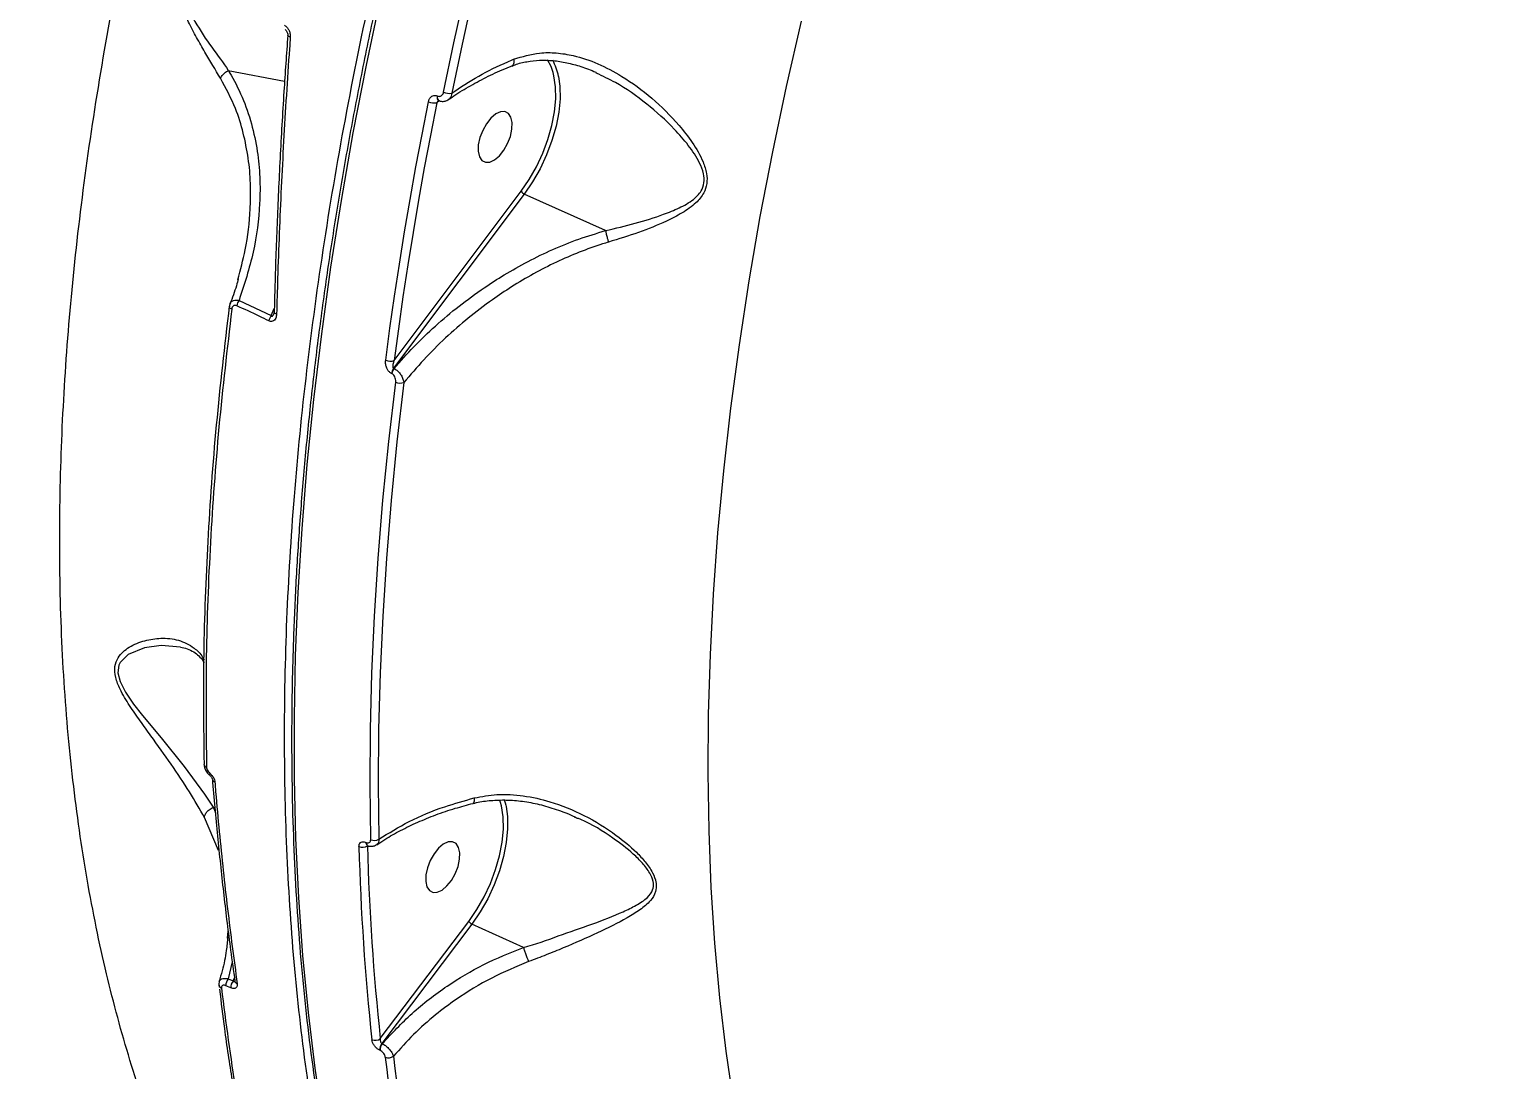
# Model space of a CAD drawing. Header units: millimetres. Extents: x -10374 to 11119, y -8221 to 9433.
# Drawn here: x -2638.8 to -2395.5, y -5118.6 to -4947.2 of the extents above; entities that cross this region are included whole.
import ezdxf

# ---------------------------------------------------------------- set-up
doc = ezdxf.new("R2010")
doc.units = ezdxf.units.MM
for name, color, linetype in [('DIKOM_ОБЪЕКТ', 7, 'Continuous'), ('DIKOM_РАЗМЕР_ЗОНА', 7, 'Continuous'), ('DIKOM_РАЗМЕР_ОБЪЕКТА', 7, 'Continuous')]:
    doc.layers.add(name, color=color, linetype=linetype)
doc.styles.add('style1', font='arial.ttf', dxfattribs={"width": 0.8})
doc.dimstyles.new('1-50', dxfattribs={"dimtxt": 300, "dimasz": 200, "dimexe": 100, "dimexo": 0, "dimgap": 100, "dimtad": 0, "dimdec": 0, "dimtxsty": 'style1', "dimcen": 0, "dimclrd": 7, "dimclre": 7, "dimadec": 1, "dimazin": 2, "dimtfac": 1, "dimtdec": 0, "dimtmove": 1, "dimatfit": 3, "dimfxl": 0, "dimlwd": 25, "dimlwe": 18, "dimarcsym": 0})

# ---------------------------------------------------------------- blocks, each defined once
blk = doc.blocks.new('*D16')
at = {"layer": 'Defpoints', "color": 0, "transparency": 16777216}
for p in [(-9045.1, 5161.67), (3694.49, 5161.67), (1813.16, -6719.94)]:
    blk.add_point(p, dxfattribs=at)
at = {"layer": 'DIKOM_РАЗМЕР_ОБЪЕКТА', "color": 7, "lineweight": 18, "transparency": 16777216}
for p, q in [((3694.49, 5161.67), (-9145.1, 5161.67)), ((1813.16, -6719.94), (-9145.1, -6719.94))]:
    blk.add_line(p, q, dxfattribs=at)
at = {"layer": 'DIKOM_РАЗМЕР_ОБЪЕКТА', "color": 7, "lineweight": 25, "transparency": 16777216}
for p, q in [((-9045.1, 4961.67), (-9045.1, -0.45)), ((-9045.1, -6519.94), (-9045.1, -1080.23))]:
    blk.add_line(p, q, dxfattribs=at)
at = {"layer": 'DIKOM_РАЗМЕР_ОБЪЕКТА', "color": 7, "transparency": 16777216}
for points in [[(-9078.43, 4961.67), (-9011.76, 4961.67), (-9045.1, 5161.67)], [(-9078.43, -6519.94), (-9011.76, -6519.94), (-9045.1, -6719.94)]]:
    blk.add_solid(points, dxfattribs=at)
at = {"layer": 'DIKOM_РАЗМЕР_ОБЪЕКТА', "color": 0, "transparency": 16777216, "insert": (-9045.1, -540.34), "char_height": 300, "attachment_point": 5, "rotation": 90, "style": 'style1'}
blk.add_mtext('11900', dxfattribs=at)
blk = doc.blocks.new('*D13')
at = {"layer": 'Defpoints', "color": 0, "transparency": 16777216}
for p in [(-10176.97, 7112.81), (3082.33, 7112.81), (2015.48, -8221.4)]:
    blk.add_point(p, dxfattribs=at)
at = {"layer": 'DIKOM_РАЗМЕР_ЗОНА', "color": 7, "lineweight": 18, "transparency": 16777216}
for p, q in [((3082.33, 7112.81), (-10276.97, 7112.81)), ((2015.48, -8221.4), (-10276.97, -8221.4))]:
    blk.add_line(p, q, dxfattribs=at)
at = {"layer": 'DIKOM_РАЗМЕР_ЗОНА', "color": 7, "lineweight": 25, "transparency": 16777216}
for p, q in [((-10176.97, 6912.81), (-10176.97, -14.41)), ((-10176.97, -8021.4), (-10176.97, -1094.19))]:
    blk.add_line(p, q, dxfattribs=at)
at = {"layer": 'DIKOM_РАЗМЕР_ЗОНА', "color": 7, "transparency": 16777216}
for points in [[(-10210.3, 6912.81), (-10143.64, 6912.81), (-10176.97, 7112.81)], [(-10210.3, -8021.4), (-10143.64, -8021.4), (-10176.97, -8221.4)]]:
    blk.add_solid(points, dxfattribs=at)
at = {"layer": 'DIKOM_РАЗМЕР_ЗОНА', "color": 0, "transparency": 16777216, "insert": (-10176.97, -554.3), "char_height": 300, "attachment_point": 5, "rotation": 90, "style": 'style1'}
blk.add_mtext('15300', dxfattribs=at)

msp = doc.modelspace()

# ---------------------------------------------------------------- linework, layer by layer
at = {"layer": 'DIKOM_ОБЪЕКТ', "color": 7, "linetype": 'Continuous', "lineweight": 15}
for p, q in [((-2606.01, -4953.92), (-2596.73, -4955.66)), ((-2571.24, -4958.91), (-2571.66, -4959.25)), ((-2571.57, -4958.12), (-2571.54, -4958.13)), ((-2571.38, -4958.85), (-2571.35, -4958.87)), ((-2578.69, -5001.73), (-2557.75, -4973.82)), ((-2557.23, -4974.28), (-2578.78, -5003.01)), ((-2543.84, -4980.31), (-2557.23, -4974.28)), ((-2604.25, -4991.83), (-2598.94, -4994.32)), ((-2598.94, -4994.32), (-2598.43, -4993.13)), ((-2598.46, -4993.76), (-2598.45, -4993.75)), ((-2578.78, -5003.01), (-2578.7, -5003.04)), ((-2579.05, -5003.88), (-2579.13, -5003.85)), ((-2608.51, -5075.35), (-2608.22, -5075.4)), ((-2608.51, -5075.35), (-2608.15, -5076.21)), ((-2561.13, -5074.58), (-2561.25, -5074.17)), ((-2607.61, -5082.49), (-2609.94, -5077.06)), ((-2548.47, -5077.18), (-2548.95, -5076.99)), ((-2583.35, -5081.14), (-2583.31, -5081.16)), ((-2583.14, -5081.58), (-2583.1, -5081.6)), ((-2580.96, -5113.47), (-2566.4, -5094.16)), ((-2565.87, -5094.61), (-2580.7, -5114.29)), ((-2557.37, -5098.44), (-2565.87, -5094.61)), ((-2606.17, -5096.91), (-2606.02, -5095.8)), ((-2605.37, -5100.83), (-2606.06, -5103.62)), ((-2607.56, -5104.7), (-2607.56, -5104.68)), ((-2607.54, -5104.68), (-2607.5, -5104.99)), ((-2605.61, -5105.12), (-2606.43, -5104.76)), ((-2606.06, -5103.62), (-2605.23, -5103.98)), ((-2605.23, -5103.98), (-2605, -5103.45)), ((-2604.94, -5104.04), (-2604.94, -5104.02)), ((-2580.7, -5114.29), (-2580.64, -5114.31)), ((-2581, -5115.42), (-2581.06, -5115.39))]:
    msp.add_line(p, q, dxfattribs=at)
at = {"layer": 'DIKOM_ОБЪЕКТ', "color": 7, "linetype": 'Continuous', "lineweight": 15, "flags": 128}
for points in [[(-2570.53, -4957.47), (-2568.83, -4949.38), (-2567.02, -4941.26), (-2565.1, -4933.12), (-2563.07, -4924.96), (-2560.94, -4916.78), (-2558.71, -4908.59), (-2556.37, -4900.38), (-2553.92, -4892.17)], [(-2552.63, -4892.51), (-2555.07, -4900.7), (-2557.4, -4908.89), (-2559.63, -4917.06), (-2561.76, -4925.22), (-2563.78, -4933.37), (-2565.7, -4941.49), (-2567.5, -4949.59), (-2569.2, -4957.67)], [(-2580.94, -4941.8), (-2583.31, -4953.04), (-2585.48, -4964.22), (-2587.42, -4975.33), (-2589.16, -4986.36), (-2590.67, -4997.3), (-2591.97, -5008.14), (-2593.05, -5018.87), (-2593.92, -5029.49), (-2594.56, -5039.98), (-2594.98, -5050.34), (-2595.18, -5060.55), (-2595.16, -5070.61), (-2594.92, -5080.51), (-2594.46, -5090.24), (-2593.77, -5099.8), (-2592.87, -5109.17), (-2591.75, -5118.35), (-2590.41, -5127.32)], [(-2511.63, -4945.78), (-2514.1, -4956.57), (-2516.35, -4967.32), (-2518.4, -4978), (-2520.23, -4988.61), (-2521.84, -4999.13), (-2523.23, -5009.56), (-2524.41, -5019.9), (-2525.37, -5030.12), (-2526.11, -5040.22), (-2526.62, -5050.19), (-2526.92, -5060.02), (-2526.99, -5069.7), (-2526.84, -5079.22), (-2526.47, -5088.58), (-2525.87, -5097.76), (-2525.06, -5106.76), (-2524.02, -5115.56), (-2522.77, -5124.17)], [(-2595.8, -4948.41), (-2595.93, -4948.37), (-2596.04, -4948.33), (-2596.13, -4948.28), (-2596.19, -4948.23), (-2596.22, -4948.18), (-2596.22, -4948.14)], [(-2557.75, -4973.82), (-2556.43, -4971.89), (-2555.23, -4969.79), (-2554.19, -4967.57), (-2553.34, -4965.29), (-2552.69, -4963.01), (-2552.26, -4960.76), (-2552.05, -4958.62), (-2552.08, -4956.61), (-2552.35, -4954.81), (-2552.48, -4954.25)], [(-2552.48, -4954.25), (-2552.83, -4953.24), (-2553.41, -4952.14)], [(-2551.6, -4954.9), (-2551.38, -4956.53), (-2551.35, -4958.59), (-2551.56, -4960.81), (-2552.01, -4963.12), (-2552.68, -4965.48), (-2553.56, -4967.83), (-2554.63, -4970.11), (-2555.86, -4972.28), (-2557.23, -4974.28)], [(-2580.08, -5001.66), (-2579.38, -4996.4), (-2578.62, -4991.13), (-2577.81, -4985.83), (-2576.96, -4980.51), (-2576.05, -4975.18), (-2575.09, -4969.82), (-2574.09, -4964.45), (-2573.03, -4959.07)], [(-2571.66, -4959.25), (-2572.71, -4964.62), (-2573.71, -4969.97), (-2574.67, -4975.31), (-2575.57, -4980.64), (-2576.43, -4985.94), (-2577.23, -4991.22), (-2577.99, -4996.49), (-2578.69, -5001.73)], [(-2562.73, -4961.77), (-2563.47, -4962.69), (-2564.09, -4963.79), (-2564.55, -4964.98), (-2564.81, -4966.16), (-2564.83, -4967.24), (-2564.64, -4968.13), (-2564.23, -4968.75), (-2563.64, -4969.06), (-2562.93, -4969.04), (-2562.14, -4968.67), (-2561.34, -4968), (-2560.6, -4967.07), (-2559.98, -4965.97), (-2559.52, -4964.78), (-2559.27, -4963.6), (-2559.24, -4962.52), (-2559.44, -4961.63), (-2559.85, -4961.01), (-2560.43, -4960.7), (-2561.15, -4960.73), (-2561.94, -4961.09), (-2562.73, -4961.77)], [(-2605.85, -4992.85), (-2605.84, -4992.81), (-2605.81, -4992.75)], [(-2605.44, -4993.27), (-2605.56, -4993.22), (-2605.66, -4993.15), (-2605.74, -4993.09), (-2605.8, -4993.02), (-2605.84, -4992.95), (-2605.85, -4992.88), (-2605.85, -4992.85)], [(-2598.06, -4994.07), (-2598.18, -4994.03), (-2598.29, -4993.98), (-2598.37, -4993.92), (-2598.42, -4993.86), (-2598.45, -4993.8), (-2598.46, -4993.76)], [(-2582.54, -5080.69), (-2582.66, -5071.67), (-2582.6, -5062.52), (-2582.35, -5053.24), (-2581.93, -5043.85), (-2581.32, -5034.36), (-2580.54, -5024.76), (-2579.58, -5015.06), (-2578.43, -5005.27)], [(-2577.08, -5005.36), (-2578.22, -5015.13), (-2579.19, -5024.8), (-2579.97, -5034.38), (-2580.57, -5043.86), (-2581, -5053.22), (-2581.24, -5062.48), (-2581.3, -5071.61), (-2581.19, -5080.61)], [(-2613.87, -5048.99), (-2617.06, -5048.72), (-2619.84, -5049.1), (-2622.49, -5050.2), (-2623.82, -5051.49), (-2624.03, -5051.92), (-2624.21, -5053.22), (-2623.86, -5054.63), (-2622.96, -5056.36), (-2621.61, -5058.34), (-2620.13, -5060.24), (-2617.1, -5063.92), (-2613.31, -5068.65), (-2609.94, -5073.22), (-2608.52, -5075.35), (-2608.52, -5075.35), (-2608.52, -5075.35)], [(-2610.01, -5068.31), (-2610, -5068.23), (-2609.96, -5068.14)], [(-2609.04, -5069.77), (-2609.08, -5069.88), (-2609.1, -5069.97), (-2609.1, -5070.03), (-2609.08, -5070.07)], [(-2566.4, -5094.16), (-2565.07, -5092.22), (-2563.87, -5090.12), (-2562.83, -5087.9), (-2561.98, -5085.63), (-2561.33, -5083.34), (-2560.9, -5081.09), (-2560.69, -5078.95), (-2560.72, -5076.95), (-2560.99, -5075.14), (-2561.13, -5074.58)], [(-2560.25, -5075.23), (-2560.02, -5076.86), (-2559.99, -5078.93), (-2560.2, -5081.14), (-2560.65, -5083.46), (-2561.32, -5085.81), (-2562.2, -5088.16), (-2563.27, -5090.45), (-2564.5, -5092.61), (-2565.87, -5094.61)], [(-2560.55, -5074.05), (-2560.29, -5075), (-2560.25, -5075.23)], [(-2571.37, -5082.1), (-2572.11, -5083.02), (-2572.74, -5084.12), (-2573.19, -5085.32), (-2573.45, -5086.5), (-2573.48, -5087.58), (-2573.28, -5088.46), (-2572.87, -5089.09), (-2572.28, -5089.4), (-2571.57, -5089.37), (-2570.78, -5089), (-2569.98, -5088.33), (-2569.24, -5087.41), (-2568.62, -5086.3), (-2568.16, -5085.11), (-2567.91, -5083.93), (-2567.88, -5082.85), (-2568.08, -5081.97), (-2568.49, -5081.34), (-2569.07, -5081.03), (-2569.79, -5081.06), (-2570.58, -5081.43), (-2571.37, -5082.1)]]:
    msp.add_lwpolyline(points, dxfattribs=at)
at = {"layer": 'DIKOM_ОБЪЕКТ', "color": 7, "linetype": 'Continuous', "lineweight": 15}
for centre, radius, start, end in [((-2560.63, -4956.61), 9.19, 10.7611, 28.4135), ((-2572.07, -4956.97), 2.31, 245.2517, 280.2544), ((-2570.96, -4958.36), 0.651, 158.3581, 230.1485), ((-2570.93, -4958.37), 0.654, 158.4602, 229.7862), ((-2569.53, -4955.27), 2.42, 245.6396, 277.8934), ((-2556.76, -4973.2), 1.17, 211.8154, 246.1832), ((-2602.67, -4993.02), 1.98, 142.9406, 170.3987), ((-2597.4, -4995.53), 1.95, 141.9317, 169.8129), ((-2579.29, -4999.91), 1.91, 245.5769, 288.3543), ((-2577.31, -5004.11), 1.84, 143.2913, 171.8764), ((-2577.22, -5004.14), 1.84, 143.3947, 171.8729), ((-2577.64, -5003.49), 1.95, 246.033, 286.5621), ((-2609.48, -5068.25), 0.528, 186.614, 257.4532), ((-2608.13, -5070.65), 0.522, 192.2665, 258.3448), ((-2581.95, -5079.28), 1.54, 247.0971, 299.5993), ((-2583.9, -5080.44), 1.51, 246.8391, 302.6818), ((-2186.66, -5071.2), 397.97, 181.5308, 186.126), ((-2582.9, -5081.19), 0.457, 172.9068, 238.4707), ((-2582.85, -5081.21), 0.461, 173.1364, 238.0659), ((-2186.17, -5071.11), 397.06, 181.5299, 186.1246), ((-2565.4, -5093.54), 1.17, 211.6995, 246.2694), ((-2606.98, -5104.58), 0.596, 191.4922, 253.1575), ((-2604.59, -5104.73), 1.83, 142.8997, 180.7892), ((-2603.77, -5105.1), 1.84, 142.8772, 180.6158), ((-2604.39, -5103.92), 0.562, 192.7575, 254.6371), ((-2581.82, -5112.37), 1.4, 247.5053, 308.1835), ((-2579.38, -5115.32), 1.68, 142.1247, 182.5364), ((-2579.31, -5115.35), 1.69, 142.191, 182.4701), ((-2579.61, -5115.24), 1.41, 247.7684, 305.5857), ((-2291.65, -5086.01), 290.1, 186.0424, 199.0722), ((-2290.9, -5085.91), 289.49, 186.0432, 199.0716)]:
    msp.add_arc(centre, radius, start, end, dxfattribs=at)
for points, knots in [([(-2546.3, -5232.96), (-2548.47, -5230.52), (-2553.53, -5224.84), (-2560.65, -5214.59), (-2567.78, -5202.5), (-2574.16, -5189.34), (-2579.8, -5175.23), (-2584.66, -5160.2), (-2588.72, -5144.31), (-2591.96, -5127.57), (-2594.39, -5110.01), (-2596, -5091.7), (-2596.79, -5072.73), (-2596.76, -5053.18), (-2595.9, -5033.12), (-2594.2, -5012.55), (-2591.66, -4991.53), (-2588.32, -4970.13), (-2584.18, -4948.44), (-2579.26, -4926.58), (-2573.85, -4905.62), (-2568.04, -4885.61), (-2561.98, -4866.57), (-2555.37, -4847.52), (-2548.24, -4828.55), (-2540.66, -4809.82), (-2532.64, -4791.38), (-2525.13, -4775.13), (-2520.17, -4765.07), (-2518.14, -4760.97)], [0, 0, 0, 0, 0.029785, 0.069149, 0.108637, 0.148188, 0.18774, 0.227228, 0.266592, 0.305956, 0.345445, 0.384997, 0.424548, 0.464037, 0.503401, 0.542765, 0.582254, 0.621805, 0.661357, 0.700845, 0.74021, 0.774061, 0.808091, 0.842162, 0.876233, 0.910264, 0.943651, 0.977039, 1, 1, 1, 1]), ([(-2516.89, -4761.21), (-2517.79, -4763.02), (-2520.39, -4768.25), (-2524.6, -4776.98), (-2529.45, -4787.43), (-2534.16, -4797.94), (-2538.71, -4808.51), (-2543.11, -4819.14), (-2547.35, -4829.82), (-2551.44, -4840.53), (-2555.35, -4851.27), (-2559.1, -4862.03), (-2562.68, -4872.81), (-2566.08, -4883.59), (-2569.31, -4894.37), (-2572.37, -4905.14), (-2575.24, -4915.89), (-2577.93, -4926.62), (-2580.44, -4937.31), (-2582.76, -4947.95), (-2584.89, -4958.55), (-2586.83, -4969.09), (-2588.58, -4979.55), (-2590.14, -4989.95), (-2591.51, -5000.26), (-2592.68, -5010.49), (-2593.65, -5020.61), (-2594.43, -5030.63), (-2595.02, -5040.54), (-2595.4, -5050.32), (-2595.59, -5059.98), (-2595.58, -5069.51), (-2595.37, -5078.89), (-2594.96, -5088.12), (-2594.36, -5097.2), (-2593.56, -5106.11), (-2592.56, -5114.86), (-2591.37, -5123.42), (-2589.98, -5131.81), (-2588.4, -5140.01), (-2586.62, -5148.01), (-2584.65, -5155.81), (-2582.5, -5163.4), (-2580.15, -5170.78), (-2577.62, -5177.94), (-2574.9, -5184.88), (-2572, -5191.59), (-2568.92, -5198.07), (-2565.65, -5204.3), (-2562.22, -5210.29), (-2558.61, -5216.03), (-2554.83, -5221.52), (-2550.87, -5226.74), (-2547.64, -5230.71), (-2545.68, -5232.85), (-2545.15, -5233.44)], [0, 0, 0, 0, 0.01014, 0.029404, 0.048668, 0.067933, 0.087197, 0.106462, 0.125727, 0.144992, 0.164257, 0.183522, 0.202787, 0.222053, 0.241318, 0.260584, 0.27985, 0.299116, 0.318383, 0.33765, 0.356917, 0.376184, 0.395452, 0.414721, 0.43399, 0.453259, 0.472529, 0.491799, 0.51107, 0.530341, 0.549613, 0.568886, 0.588159, 0.607432, 0.626707, 0.645981, 0.665256, 0.684532, 0.703808, 0.723084, 0.74236, 0.761636, 0.780911, 0.800186, 0.819461, 0.838733, 0.858005, 0.877274, 0.896541, 0.915805, 0.935065, 0.954321, 0.973573, 0.992819, 1, 1, 1, 1]), ([(-2586.36, -5181.32), (-2588.44, -5179.11), (-2593.18, -5174.08), (-2599.82, -5165.07), (-2606.42, -5154.59), (-2612.39, -5143.1), (-2617.71, -5130.62), (-2622.34, -5117.18), (-2626.26, -5102.75), (-2629.41, -5087.35), (-2631.77, -5070.93), (-2633.28, -5053.71), (-2633.91, -5036.1), (-2633.71, -5018.29), (-2632.75, -5000.39), (-2631.03, -4981.89), (-2628.51, -4962.83), (-2625.2, -4943.27), (-2621.19, -4923.76), (-2616.55, -4904.36), (-2611.32, -4885.15), (-2605.41, -4865.69), (-2598.8, -4846.04), (-2591.54, -4826.26), (-2586.19, -4813.16), (-2583.52, -4806.61)], [0, 0, 0, 0, 0.033609, 0.076307, 0.119037, 0.161734, 0.205664, 0.24963, 0.293559, 0.339077, 0.384596, 0.430768, 0.476941, 0.520306, 0.563706, 0.607073, 0.651702, 0.696369, 0.741, 0.783581, 0.826194, 0.868776, 0.912505, 0.956269, 1, 1, 1, 1]), ([(-2607.3, -4955.21), (-2608.14, -4953.8), (-2609.42, -4951.67), (-2611.24, -4948.5), (-2612.46, -4946.21), (-2613.46, -4944.04), (-2614.22, -4941.98), (-2614.68, -4939.74), (-2614.52, -4937.58), (-2613.81, -4935.89), (-2612.9, -4934.6), (-2611.71, -4933.39), (-2610.28, -4932.26), (-2608.06, -4930.88), (-2605.24, -4929.54), (-2602, -4928.47), (-2599.35, -4928.06), (-2597.34, -4928.23), (-2596.03, -4928.84), (-2595.18, -4929.74), (-2594.93, -4930.6), (-2594.83, -4930.97)], [0, 0, 0, 0, 0.092042, 0.139513, 0.186944, 0.220491, 0.254631, 0.290297, 0.326294, 0.357671, 0.386925, 0.416906, 0.45963, 0.502396, 0.590104, 0.68134, 0.774286, 0.840421, 0.907893, 0.960093, 1, 1, 1, 1]), ([(-2596.52, -4930.34), (-2596.87, -4930.27), (-2597.97, -4930.06), (-2600.23, -4930.21), (-2603.18, -4930.75), (-2606.23, -4931.72), (-2609.28, -4932.98), (-2611.73, -4934.56), (-2613.33, -4936.34), (-2614.03, -4938.02), (-2614.08, -4939.27), (-2613.92, -4940.6), (-2613.5, -4942.08), (-2612.6, -4944.02), (-2610.99, -4946.78), (-2608.77, -4950.2), (-2606.8, -4952.66), (-2606.02, -4953.92), (-2606.02, -4953.92)], [0, 0, 0, 0, 0.047409, 0.147326, 0.247628, 0.34769, 0.437071, 0.526003, 0.577352, 0.61206, 0.646497, 0.652064, 0.692201, 0.736342, 0.780653, 0.890193, 0.99991, 1, 1, 1, 1]), ([(-2596.76, -4946.47), (-2596.62, -4946.56), (-2596.35, -4946.75), (-2596.04, -4947.21), (-2595.81, -4947.77), (-2595.8, -4948.19), (-2595.8, -4948.41)], [0, 0, 0, 0, 0.232025, 0.463858, 0.71401, 1, 1, 1, 1]), ([(-2596.66, -4947.17), (-2596.65, -4947.17), (-2596.64, -4947.18), (-2596.56, -4947.23), (-2596.45, -4947.35), (-2596.34, -4947.54), (-2596.25, -4947.78), (-2596.21, -4948.01), (-2596.22, -4948.12), (-2596.23, -4948.15)], [0, 0, 0, 0, 0.025137, 0.161892, 0.304051, 0.479294, 0.690872, 0.915811, 1, 1, 1, 1]), ([(-2596.21, -4948.15), (-2596.43, -4951.23), (-2596.91, -4958.01), (-2597.5, -4968.39), (-2598, -4979.26), (-2598.31, -4987.71), (-2598.41, -4992.5), (-2598.44, -4993.75)], [0, 0, 0, 0, 0.199848, 0.439516, 0.678215, 0.916021, 1, 1, 1, 1]), ([(-2595.8, -4948.41), (-2595.84, -4949.05), (-2596.07, -4952.25), (-2596.63, -4960.54), (-2597.33, -4973.2), (-2597.81, -4985.2), (-2598, -4992.12), (-2598.06, -4994.07)], [0, 0, 0, 0, 0.04137, 0.20687, 0.538155, 0.869436, 1, 1, 1, 1]), ([(-2569.2, -4957.67), (-2567.75, -4956.7), (-2564.91, -4954.81), (-2561.31, -4953.05), (-2559.31, -4952.2), (-2558.99, -4952.06)], [0, 0, 0, 0, 0.466496, 0.914986, 1, 1, 1, 1]), ([(-2558.99, -4952.06), (-2558.98, -4952.09), (-2558.96, -4952.3), (-2558.96, -4952.67), (-2559.06, -4953.03), (-2559.21, -4953.11), (-2559.27, -4953.14)], [0, 0, 0, 0, 0.04416, 0.374432, 0.71033, 1, 1, 1, 1]), ([(-2558.99, -4952.06), (-2557.57, -4951.63), (-2555.28, -4950.93), (-2551.94, -4950.97), (-2548.71, -4951.48), (-2545.05, -4952.72), (-2540.67, -4955.04), (-2536.1, -4958.41), (-2532.27, -4962.2), (-2529.48, -4965.78), (-2527.9, -4968.46), (-2527.14, -4970.81), (-2527.07, -4972.6), (-2527.65, -4974.32), (-2529.06, -4975.97), (-2531.2, -4977.45), (-2534.35, -4979.06), (-2538.39, -4980.68), (-2541.69, -4981.7), (-2543.36, -4982.22)], [0, 0, 0, 0, 0.074258, 0.12051, 0.167811, 0.237579, 0.30945, 0.405674, 0.504713, 0.560248, 0.616858, 0.648481, 0.675391, 0.702462, 0.738686, 0.787113, 0.836821, 0.917659, 1, 1, 1, 1]), ([(-2607.3, -4955.21), (-2607.29, -4955.18), (-2607.22, -4955.02), (-2607.02, -4954.71), (-2606.6, -4954.28), (-2606.22, -4954.04), (-2606.02, -4953.92)], [0, 0, 0, 0, 0.065858, 0.317298, 0.658916, 1, 1, 1, 1]), ([(-2606.02, -4953.92), (-2606.02, -4953.92), (-2606.02, -4953.92), (-2606.02, -4953.92), (-2606.02, -4953.92), (-2606.01, -4953.92)], [0, 0, 0, 0, 0.302907, 0.696709, 1, 1, 1, 1]), ([(-2606.01, -4953.92), (-2605.96, -4954.01), (-2605.1, -4955.41), (-2603.65, -4958.27), (-2602.12, -4962.67), (-2601.18, -4967.1), (-2600.76, -4971.51), (-2600.79, -4977.04), (-2601.66, -4983.87), (-2603.38, -4989.18), (-2604.25, -4991.83)], [0, 0, 0, 0, 0.007536, 0.129128, 0.251119, 0.372822, 0.48355, 0.594289, 0.797112, 1, 1, 1, 1]), ([(-2569.71, -4958.72), (-2569.62, -4958.65), (-2568.74, -4957.99), (-2566.82, -4956.82), (-2563.96, -4955.24), (-2561.42, -4954.02), (-2559.79, -4953.38), (-2559.24, -4953.17)], [0, 0, 0, 0, 0.028772, 0.306076, 0.583827, 0.861565, 1, 1, 1, 1]), ([(-2559.25, -4953.19), (-2559.09, -4953.11), (-2558.3, -4952.77), (-2556.78, -4952.43), (-2554.69, -4952.18), (-2552.49, -4952.25), (-2550.22, -4952.61), (-2547.85, -4953.26), (-2546.21, -4953.83), (-2545.37, -4954.25), (-2545.33, -4954.27)], [0, 0, 0, 0, 0.039044, 0.18231, 0.332479, 0.488527, 0.649379, 0.813136, 0.990404, 1, 1, 1, 1]), ([(-2543.84, -4980.31), (-2542.2, -4979.93), (-2538.9, -4979.15), (-2534.87, -4977.9), (-2531.68, -4976.61), (-2529.53, -4975.42), (-2528.09, -4974), (-2527.52, -4972.46), (-2527.66, -4970.81), (-2528.5, -4968.67), (-2530.17, -4966.2), (-2533.05, -4962.89), (-2537.03, -4959.33), (-2541.39, -4956.23), (-2544.31, -4954.85), (-2545.37, -4954.34)], [0, 0, 0, 0, 0.110354, 0.222519, 0.287349, 0.353245, 0.399322, 0.432672, 0.465996, 0.506441, 0.580325, 0.656305, 0.788006, 0.922844, 1, 1, 1, 1]), ([(-2602.38, -4973.61), (-2602.37, -4973.25), (-2602.35, -4971.49), (-2602.69, -4968.34), (-2603.48, -4964.21), (-2604.87, -4959.73), (-2606.42, -4956.85), (-2607.3, -4955.21)], [0, 0, 0, 0, 0.054904, 0.268739, 0.488949, 0.709119, 1, 1, 1, 1]), ([(-2573.03, -4959.07), (-2573, -4958.93), (-2572.92, -4958.64), (-2572.66, -4958.29), (-2572.33, -4958.07), (-2571.95, -4957.99), (-2571.69, -4958.07), (-2571.57, -4958.12)], [0, 0, 0, 0, 0.189097, 0.404636, 0.606693, 0.803357, 1, 1, 1, 1]), ([(-2571.35, -4958.85), (-2571.36, -4958.86), (-2571.44, -4958.92), (-2571.55, -4959.05), (-2571.62, -4959.18), (-2571.66, -4959.25)], [0, 0, 0, 0, 0.10378, 0.572752, 1, 1, 1, 1]), ([(-2571.54, -4958.13), (-2571.45, -4958.16), (-2571.28, -4958.21), (-2571.02, -4958.16), (-2570.79, -4958.01), (-2570.61, -4957.77), (-2570.56, -4957.57), (-2570.53, -4957.47)], [0, 0, 0, 0, 0.195177, 0.390078, 0.593109, 0.811194, 1, 1, 1, 1]), ([(-2571.35, -4958.85), (-2571.31, -4958.88), (-2571.09, -4959), (-2570.61, -4959.04), (-2570.07, -4958.95), (-2569.82, -4958.75), (-2569.73, -4958.69)], [0, 0, 0, 0, 0.079475, 0.437888, 0.815248, 1, 1, 1, 1]), ([(-2569.2, -4957.67), (-2569.23, -4957.83), (-2569.29, -4958.19), (-2569.48, -4958.55), (-2569.67, -4958.66), (-2569.73, -4958.69)], [0, 0, 0, 0, 0.385127, 0.831187, 1, 1, 1, 1]), ([(-2604.47, -4988.41), (-2604.02, -4986.77), (-2602.95, -4982.89), (-2602.35, -4977.92), (-2602.37, -4974.65), (-2602.38, -4973.61)], [0, 0, 0, 0, 0.331618, 0.787233, 1, 1, 1, 1]), ([(-2578.7, -5003.04), (-2577.63, -5001.83), (-2575.49, -4999.41), (-2571.9, -4995.98), (-2568.03, -4992.72), (-2564.21, -4989.93), (-2560.4, -4987.48), (-2556.65, -4985.36), (-2552.53, -4983.37), (-2548.26, -4981.64), (-2545.31, -4980.76), (-2543.83, -4980.32)], [0, 0, 0, 0, 0.118339, 0.236649, 0.358154, 0.479626, 0.571248, 0.676836, 0.782389, 0.891203, 1, 1, 1, 1]), ([(-2543.83, -4980.32), (-2543.83, -4980.32), (-2543.83, -4980.32), (-2543.84, -4980.32), (-2543.84, -4980.31), (-2543.84, -4980.31)], [0, 0, 0, 0, 0.366384, 0.793416, 1, 1, 1, 1]), ([(-2543.83, -4980.32), (-2543.8, -4980.51), (-2543.73, -4980.89), (-2543.58, -4981.49), (-2543.45, -4981.94), (-2543.38, -4982.15), (-2543.36, -4982.22)], [0, 0, 0, 0, 0.325303, 0.65054, 0.892465, 1, 1, 1, 1]), ([(-2543.36, -4982.22), (-2543.68, -4982.32), (-2545.3, -4982.8), (-2548.19, -4983.84), (-2553.29, -4986.05), (-2558.08, -4988.71), (-2562.85, -4991.91), (-2566.51, -4994.7), (-2570.29, -4998.01), (-2573.86, -5001.55), (-2576.01, -5004.09), (-2577.08, -5005.36)], [0, 0, 0, 0, 0.024298, 0.122243, 0.220215, 0.421514, 0.511898, 0.632233, 0.752586, 0.876297, 1, 1, 1, 1]), ([(-2604.37, -4988.25), (-2604.47, -4988.63), (-2604.83, -4990.02), (-2605.35, -4991.4), (-2605.73, -4992.39)], [0, 0, 0, 0, 0.277019, 1, 1, 1, 1]), ([(-2609.96, -5068.14), (-2610.03, -5062.15), (-2610.16, -5050.18), (-2609.44, -5031.52), (-2608.09, -5012.41), (-2606.57, -4999.3), (-2605.81, -4992.75)], [0, 0, 0, 0, 0.248616, 0.497232, 0.748615, 1, 1, 1, 1]), ([(-2605.44, -4993.27), (-2606.2, -4999.76), (-2607.7, -5012.75), (-2609.06, -5031.81), (-2609.8, -5050.58), (-2609.66, -5062.71), (-2609.6, -5068.77)], [0, 0, 0, 0, 0.248618, 0.497233, 0.748616, 1, 1, 1, 1]), ([(-2605.73, -4992.39), (-2605.74, -4992.42), (-2605.82, -4992.57), (-2605.82, -4992.73), (-2605.83, -4992.86)], [0, 0, 0, 0, 0.223143, 1, 1, 1, 1]), ([(-2605.72, -4992.39), (-2605.71, -4992.35), (-2605.67, -4992.14), (-2605.39, -4991.9), (-2604.94, -4991.73), (-2604.53, -4991.76), (-2604.3, -4991.82), (-2604.25, -4991.83)], [0, 0, 0, 0, 0.075366, 0.373745, 0.657537, 0.928877, 1, 1, 1, 1]), ([(-2604.62, -4992.69), (-2604.67, -4992.67), (-2604.79, -4992.63), (-2605, -4992.62), (-2605.21, -4992.73), (-2605.38, -4992.95), (-2605.42, -4993.16), (-2605.44, -4993.27)], [0, 0, 0, 0, 0.120775, 0.307392, 0.523072, 0.73738, 1, 1, 1, 1]), ([(-2599.32, -4995.18), (-2599.85, -4994.93), (-2601.6, -4994.09), (-2603.38, -4993.27), (-2604.62, -4992.69)], [0, 0, 0, 0, 0.299598, 1, 1, 1, 1]), ([(-2598.06, -4994.07), (-2598.08, -4994.31), (-2598.13, -4994.69), (-2598.39, -4995.09), (-2598.7, -4995.28), (-2599.04, -4995.3), (-2599.24, -4995.22), (-2599.32, -4995.18)], [0, 0, 0, 0, 0.303829, 0.502219, 0.701597, 0.873265, 1, 1, 1, 1]), ([(-2598.94, -4994.32), (-2598.92, -4994.35), (-2598.88, -4994.39), (-2598.81, -4994.41), (-2598.75, -4994.39), (-2598.68, -4994.35), (-2598.6, -4994.24), (-2598.51, -4994.14), (-2598.51, -4994.05), (-2598.51, -4994.05)], [0, 0, 0, 0, 0.171155, 0.284953, 0.376245, 0.499819, 0.649979, 0.997663, 1, 1, 1, 1]), ([(-2598.46, -4993.76), (-2598.46, -4993.79), (-2598.46, -4993.88), (-2598.48, -4993.99), (-2598.5, -4994.03), (-2598.51, -4994.05)], [0, 0, 0, 0, 0.181391, 0.72599, 1, 1, 1, 1]), ([(-2579.13, -5003.85), (-2579.18, -5003.82), (-2579.37, -5003.72), (-2579.66, -5003.43), (-2579.93, -5002.95), (-2580.12, -5002.33), (-2580.1, -5001.89), (-2580.08, -5001.66)], [0, 0, 0, 0, 0.079696, 0.275624, 0.470631, 0.710526, 1, 1, 1, 1]), ([(-2578.69, -5001.73), (-2578.75, -5001.88), (-2578.85, -5002.15), (-2578.92, -5002.52), (-2578.92, -5002.76), (-2578.88, -5002.9), (-2578.84, -5002.97), (-2578.8, -5003), (-2578.78, -5003.01)], [0, 0, 0, 0, 0.350899, 0.618307, 0.802888, 0.879352, 0.949245, 1, 1, 1, 1]), ([(-2578.7, -5003.04), (-2578.63, -5003.08), (-2578.4, -5003.21), (-2578.01, -5003.53), (-2577.59, -5004.03), (-2577.26, -5004.63), (-2577.12, -5005.09), (-2577.09, -5005.32), (-2577.08, -5005.36)], [0, 0, 0, 0, 0.089212, 0.293696, 0.489751, 0.716419, 0.954583, 1, 1, 1, 1]), ([(-2578.43, -5005.27), (-2578.43, -5005.12), (-2578.42, -5004.84), (-2578.53, -5004.44), (-2578.71, -5004.14), (-2578.89, -5003.96), (-2579.01, -5003.9), (-2579.05, -5003.88)], [0, 0, 0, 0, 0.302652, 0.53473, 0.725539, 0.917179, 1, 1, 1, 1]), ([(-2609.94, -5077.06), (-2610.73, -5075.66), (-2612.34, -5072.82), (-2615.4, -5068.26), (-2618.22, -5064.34), (-2620.56, -5061.11), (-2622.32, -5058.58), (-2623.77, -5056.18), (-2624.67, -5053.94), (-2624.81, -5052.06), (-2624.25, -5050.68), (-2623.37, -5049.68), (-2621.91, -5048.63), (-2619.76, -5047.79), (-2616.96, -5047.38), (-2614.14, -5047.66), (-2611.88, -5048.84), (-2610.52, -5050.05), (-2610.09, -5050.92), (-2610.01, -5051.07)], [0, 0, 0, 0, 0.086942, 0.176367, 0.265747, 0.311781, 0.357754, 0.404888, 0.438132, 0.47169, 0.507611, 0.540337, 0.573812, 0.651753, 0.731274, 0.825507, 0.922205, 0.985916, 1, 1, 1, 1]), ([(-2613.88, -5048.96), (-2613.51, -5049.03), (-2612.73, -5049.2), (-2611.7, -5049.72), (-2610.89, -5050.36), (-2610.32, -5050.97), (-2610.06, -5051.44), (-2610.01, -5051.53)], [0, 0, 0, 0, 0.227785, 0.482693, 0.725295, 0.945462, 1, 1, 1, 1]), ([(-2609.99, -5068.32), (-2609.98, -5068.47), (-2609.96, -5068.85), (-2609.67, -5069.43), (-2609.34, -5069.86), (-2609.11, -5070.04), (-2609.07, -5070.06)], [0, 0, 0, 0, 0.240265, 0.567208, 0.93497, 1, 1, 1, 1]), ([(-2609.6, -5068.77), (-2609.59, -5068.81), (-2609.58, -5068.94), (-2609.5, -5069.2), (-2609.31, -5069.52), (-2609.13, -5069.69), (-2609.04, -5069.77)], [0, 0, 0, 0, 0.108593, 0.398339, 0.699661, 1, 1, 1, 1]), ([(-2609.08, -5070.07), (-2609.06, -5070.09), (-2608.98, -5070.14), (-2608.86, -5070.29), (-2608.74, -5070.47), (-2608.67, -5070.63), (-2608.64, -5070.73), (-2608.64, -5070.75), (-2608.64, -5070.75)], [0, 0, 0, 0, 0.085128, 0.318665, 0.554797, 0.748341, 0.920326, 1, 1, 1, 1]), ([(-2609.04, -5069.77), (-2608.91, -5069.89), (-2608.66, -5070.12), (-2608.38, -5070.58), (-2608.26, -5070.93), (-2608.24, -5071.12), (-2608.24, -5071.16)], [0, 0, 0, 0, 0.305263, 0.611253, 0.912498, 1, 1, 1, 1]), ([(-2608.64, -5070.76), (-2608.63, -5070.93), (-2608.37, -5074.29), (-2607.75, -5080.68), (-2606.77, -5089.91), (-2605.83, -5097.69), (-2605.16, -5102.32), (-2604.92, -5104.02)], [0, 0, 0, 0, 0.014786, 0.290046, 0.565741, 0.840986, 1, 1, 1, 1]), ([(-2608.24, -5071.16), (-2608.19, -5071.71), (-2607.96, -5074.47), (-2607.32, -5081.52), (-2606.19, -5092.17), (-2605.09, -5100.36), (-2604.54, -5104.46)], [0, 0, 0, 0, 0.048062, 0.240323, 0.619882, 1, 1, 1, 1]), ([(-2565.49, -5073.82), (-2564.24, -5073.59), (-2561.57, -5073.1), (-2557.34, -5073.36), (-2552.49, -5074.44), (-2547.28, -5076.58), (-2542.52, -5079.5), (-2539.22, -5082.24), (-2537.25, -5084.36), (-2536.08, -5086.01), (-2535.6, -5087.27), (-2535.44, -5088.32), (-2535.55, -5089.46), (-2536.48, -5090.92), (-2538.14, -5092.29), (-2541, -5094.05), (-2545.16, -5096.09), (-2549.75, -5098.11), (-2553.6, -5099.69), (-2555.54, -5100.43), (-2556.52, -5100.8)], [0, 0, 0, 0, 0.05906, 0.126776, 0.196532, 0.289998, 0.386192, 0.452773, 0.486432, 0.520908, 0.548913, 0.554252, 0.580047, 0.615211, 0.661738, 0.709499, 0.806144, 0.905608, 0.952564, 1, 1, 1, 1]), ([(-2609.94, -5077.06), (-2609.94, -5077.03), (-2609.93, -5076.92), (-2609.87, -5076.64), (-2609.65, -5076.22), (-2609.18, -5075.73), (-2608.75, -5075.48), (-2608.52, -5075.35)], [0, 0, 0, 0, 0.051325, 0.196576, 0.449176, 0.702074, 1, 1, 1, 1]), ([(-2608.52, -5075.35), (-2608.52, -5075.35), (-2608.52, -5075.35), (-2608.52, -5075.35), (-2608.51, -5075.35), (-2608.51, -5075.35)], [0, 0, 0, 0, 0.335286, 0.773942, 1, 1, 1, 1]), ([(-2581.51, -5081.54), (-2581.08, -5081.24), (-2579.87, -5080.41), (-2577.63, -5079.16), (-2574.83, -5077.8), (-2571.82, -5076.58), (-2568.76, -5075.53), (-2566.65, -5074.98), (-2565.66, -5074.71)], [0, 0, 0, 0, 0.101152, 0.2823, 0.465094, 0.649339, 0.834572, 1, 1, 1, 1]), ([(-2581.19, -5080.61), (-2579.57, -5079.61), (-2576.29, -5077.57), (-2570.9, -5075.33), (-2567.12, -5074.27), (-2565.49, -5073.82)], [0, 0, 0, 0, 0.355859, 0.721493, 1, 1, 1, 1]), ([(-2565.49, -5073.82), (-2565.48, -5073.85), (-2565.48, -5073.97), (-2565.48, -5074.25), (-2565.53, -5074.56), (-2565.63, -5074.64), (-2565.68, -5074.67)], [0, 0, 0, 0, 0.066896, 0.26173, 0.634683, 1, 1, 1, 1]), ([(-2565.66, -5074.73), (-2565.48, -5074.68), (-2564.53, -5074.41), (-2562.7, -5074.2), (-2560.16, -5074.11), (-2557.49, -5074.33), (-2554.74, -5074.84), (-2551.94, -5075.69), (-2549.83, -5076.46), (-2548.7, -5077.04), (-2548.46, -5077.16)], [0, 0, 0, 0, 0.03158, 0.16817, 0.312751, 0.465119, 0.62397, 0.787405, 0.956396, 1, 1, 1, 1]), ([(-2557.37, -5098.44), (-2557.37, -5098.44), (-2555.39, -5097.95), (-2551.54, -5096.5), (-2545.98, -5094.62), (-2541.75, -5092.98), (-2538.76, -5091.54), (-2537.04, -5090.43), (-2536.03, -5089.17), (-2535.9, -5088.15), (-2536.06, -5087.2), (-2536.55, -5086.06), (-2537.74, -5084.54), (-2539.75, -5082.56), (-2543.1, -5080.06), (-2546.2, -5078.05), (-2548.28, -5077.25), (-2548.47, -5077.18)], [0, 0, 0, 0, 0.000022, 0.134136, 0.271815, 0.413076, 0.477988, 0.543982, 0.590596, 0.623727, 0.630573, 0.666957, 0.712497, 0.759841, 0.853428, 0.986832, 1, 1, 1, 1]), ([(-2584.49, -5081.83), (-2584.48, -5081.7), (-2584.46, -5081.44), (-2584.27, -5081.16), (-2583.98, -5081.02), (-2583.65, -5081.02), (-2583.44, -5081.1), (-2583.35, -5081.14)], [0, 0, 0, 0, 0.21504, 0.429998, 0.644581, 0.85931, 1, 1, 1, 1]), ([(-2583.31, -5081.16), (-2583.25, -5081.18), (-2583.1, -5081.23), (-2582.89, -5081.24), (-2582.69, -5081.14), (-2582.56, -5080.96), (-2582.55, -5080.78), (-2582.54, -5080.69)], [0, 0, 0, 0, 0.142116, 0.35712, 0.57158, 0.785735, 1, 1, 1, 1]), ([(-2581.19, -5080.61), (-2581.2, -5080.78), (-2581.22, -5081.12), (-2581.37, -5081.41), (-2581.52, -5081.48), (-2581.54, -5081.49)], [0, 0, 0, 0, 0.461221, 0.921907, 1, 1, 1, 1]), ([(-2583.19, -5081.56), (-2583.19, -5081.56), (-2583.2, -5081.56), (-2583.17, -5081.57), (-2583.14, -5081.58), (-2583.14, -5081.58)], [0, 0, 0, 0, 0.323686, 0.987315, 1, 1, 1, 1]), ([(-2583.1, -5081.6), (-2583.1, -5081.6), (-2583.1, -5081.81), (-2582.42, -5081.74), (-2581.96, -5081.75), (-2581.68, -5081.57), (-2581.56, -5081.5)], [0, 0, 0, 0, 0.000306, 0.401713, 0.753772, 1, 1, 1, 1]), ([(-2606.1, -5096.73), (-2606.17, -5097.47), (-2606.35, -5099.33), (-2606.85, -5101.78), (-2607.36, -5103.49), (-2607.54, -5104.07)], [0, 0, 0, 0, 0.303903, 0.759357, 1, 1, 1, 1]), ([(-2580.64, -5114.31), (-2579.05, -5112.61), (-2575.84, -5109.16), (-2570.13, -5104.81), (-2563.96, -5101.09), (-2559.59, -5099.33), (-2557.37, -5098.44)], [0, 0, 0, 0, 0.251643, 0.509849, 0.751869, 1, 1, 1, 1]), ([(-2557.37, -5098.44), (-2557.32, -5098.62), (-2557.2, -5098.99), (-2556.98, -5099.64), (-2556.77, -5100.19), (-2556.62, -5100.58), (-2556.54, -5100.74), (-2556.52, -5100.8)], [0, 0, 0, 0, 0.248801, 0.497556, 0.746349, 0.91262, 1, 1, 1, 1]), ([(-2557.37, -5098.44), (-2557.37, -5098.44), (-2557.37, -5098.44), (-2557.37, -5098.44), (-2557.37, -5098.44), (-2557.37, -5098.44)], [0, 0, 0, 0, 0.338461, 0.871326, 1, 1, 1, 1]), ([(-2556.52, -5100.8), (-2558.57, -5101.65), (-2562.74, -5103.37), (-2567.81, -5106.48), (-2572.07, -5109.67), (-2575.58, -5112.78), (-2577.71, -5115.18), (-2578.79, -5116.39)], [0, 0, 0, 0, 0.239901, 0.485881, 0.639427, 0.818554, 1, 1, 1, 1]), ([(-2607.5, -5104.08), (-2607.51, -5104.11), (-2607.59, -5104.27), (-2607.59, -5104.49), (-2607.56, -5104.67), (-2607.55, -5104.69)], [0, 0, 0, 0, 0.121373, 0.872565, 1, 1, 1, 1]), ([(-2607.51, -5104.08), (-2607.51, -5104.07), (-2607.5, -5103.93), (-2607.3, -5103.73), (-2606.93, -5103.55), (-2606.47, -5103.54), (-2606.17, -5103.6), (-2606.06, -5103.62)], [0, 0, 0, 0, 0.017557, 0.293811, 0.567071, 0.840339, 1, 1, 1, 1]), ([(-2607.46, -5105.34), (-2607.2, -5107.51), (-2606.6, -5112.6), (-2605.42, -5120.39), (-2603.97, -5128.71), (-2602.31, -5136.83), (-2600.47, -5144.73), (-2598.44, -5152.43), (-2596.2, -5159.92), (-2594.46, -5165.32), (-2593.42, -5168.15), (-2593.24, -5168.63)], [0, 0, 0, 0, 0.094343, 0.220452, 0.346476, 0.472165, 0.597496, 0.722869, 0.848655, 0.974703, 1, 1, 1, 1]), ([(-2606.43, -5104.76), (-2606.5, -5104.73), (-2606.66, -5104.67), (-2606.87, -5104.67), (-2607.05, -5104.75), (-2607.15, -5104.91), (-2607.15, -5105.07), (-2607.15, -5105.15)], [0, 0, 0, 0, 0.180036, 0.380058, 0.581365, 0.790741, 1, 1, 1, 1]), ([(-2607.15, -5105.15), (-2606.41, -5110.88), (-2604.92, -5122.35), (-2601.69, -5138.68), (-2597.78, -5154.38), (-2594.5, -5164.15), (-2592.86, -5169.03)], [0, 0, 0, 0, 0.248475, 0.496953, 0.748475, 1, 1, 1, 1]), ([(-2604.54, -5104.46), (-2604.53, -5104.59), (-2604.52, -5104.84), (-2604.67, -5105.1), (-2604.93, -5105.24), (-2605.26, -5105.24), (-2605.5, -5105.16), (-2605.61, -5105.12)], [0, 0, 0, 0, 0.213111, 0.426515, 0.630575, 0.828808, 1, 1, 1, 1]), ([(-2605.23, -5103.98), (-2605.2, -5104.01), (-2605.15, -5104.07), (-2605.08, -5104.09), (-2605.03, -5104.09), (-2604.99, -5104.07), (-2604.94, -5104.03), (-2604.92, -5103.99), (-2604.91, -5103.96)], [0, 0, 0, 0, 0.257402, 0.457341, 0.528536, 0.740108, 0.796873, 1, 1, 1, 1]), ([(-2604.94, -5104.04), (-2604.94, -5104.04), (-2604.94, -5104.06), (-2604.93, -5104.06), (-2604.93, -5104.05)], [0, 0, 0, 0, 0.008334, 1, 1, 1, 1]), ([(-2581.06, -5115.39), (-2581.13, -5115.36), (-2581.33, -5115.26), (-2581.67, -5114.99), (-2582.01, -5114.57), (-2582.27, -5114.11), (-2582.33, -5113.81), (-2582.36, -5113.67)], [0, 0, 0, 0, 0.108171, 0.320318, 0.543123, 0.771581, 1, 1, 1, 1]), ([(-2580.96, -5113.47), (-2580.97, -5113.55), (-2580.99, -5113.7), (-2580.96, -5113.92), (-2580.9, -5114.1), (-2580.82, -5114.2), (-2580.76, -5114.26), (-2580.73, -5114.27), (-2580.7, -5114.29)], [0, 0, 0, 0, 0.255247, 0.498769, 0.716689, 0.861302, 0.906739, 1, 1, 1, 1]), ([(-2580.64, -5114.31), (-2580.55, -5114.36), (-2580.29, -5114.5), (-2579.85, -5114.84), (-2579.36, -5115.34), (-2578.97, -5115.89), (-2578.85, -5116.22), (-2578.79, -5116.39)], [0, 0, 0, 0, 0.113305, 0.325935, 0.54796, 0.775425, 1, 1, 1, 1]), ([(-2580.14, -5116.55), (-2580.16, -5116.45), (-2580.2, -5116.26), (-2580.37, -5115.95), (-2580.59, -5115.69), (-2580.82, -5115.51), (-2580.95, -5115.44), (-2581, -5115.42)], [0, 0, 0, 0, 0.228814, 0.457746, 0.678266, 0.888046, 1, 1, 1, 1])]:
    msp.add_open_spline(points, degree=3, knots=knots, dxfattribs=at)

# ---------------------------------------------------------------- dimensions: what is measured, and where the dimension line sits
at = {"layer": 'DIKOM_РАЗМЕР_ЗОНА'}
dim = msp.add_linear_dim(base=(-10176.97, 7112.81), p1=(2015.48, -8221.4), p2=(3082.33, 7112.81), angle=270, text='15300', dimstyle='1-50', override={"dimscale": 1, "dimtix": 0, "dimtofl": 1, "dimtmove": 1, "dimatfit": 3}, dxfattribs=at)
dim.commit()
dim.dimension.update_dxf_attribs({"geometry": '*D13', "text_midpoint": (-10176.97, -554.3), "dimtype": 160})
at = {"layer": 'DIKOM_РАЗМЕР_ОБЪЕКТА'}
dim = msp.add_linear_dim(base=(-9045.1, 5161.67), p1=(1813.16, -6719.94), p2=(3694.49, 5161.67), angle=270, text='11900', dimstyle='1-50', override={"dimscale": 1, "dimtix": 0, "dimtofl": 1, "dimtmove": 1, "dimatfit": 3}, dxfattribs=at)
dim.commit()
dim.dimension.update_dxf_attribs({"geometry": '*D16', "text_midpoint": (-9045.1, -540.34), "dimtype": 160})

doc.saveas('drawing.dxf')
